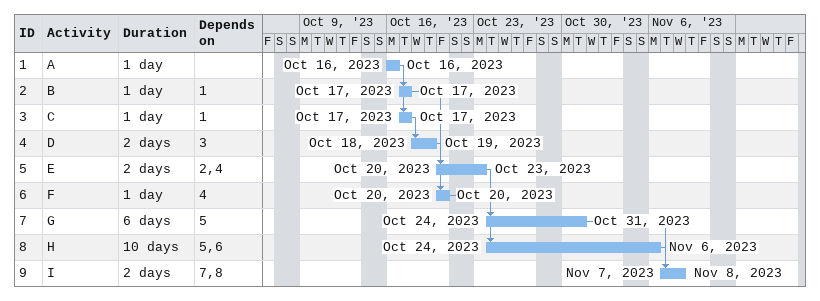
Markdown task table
| ID | Task | Duration | Start | Finish | Predecessors |
|---|---|---|---|---|---|
| 1 | A | 1d | 2023-10-16 | 2023-10-16 |  |
| 2 | B | 1d | 2023-10-17 | 2023-10-17 | 1 |
| 3 | C | 1d | 2023-10-17 | 2023-10-17 | 1 |
| 4 | D | 2d | 2023-10-18 | 2023-10-19 | 3 |
| 5 | E | 2d | 2023-10-20 | 2023-10-23 | 2, 4 |
| 6 | F | 1d | 2023-10-20 | 2023-10-20 | 4 |
| 7 | G | 6d | 2023-10-24 | 2023-10-31 | 5 |
| 8 | H | 10d | 2023-10-24 | 2023-11-06 | 5, 6 |
| 9 | I | 2d | 2023-11-07 | 2023-11-08 | 7, 8 |
